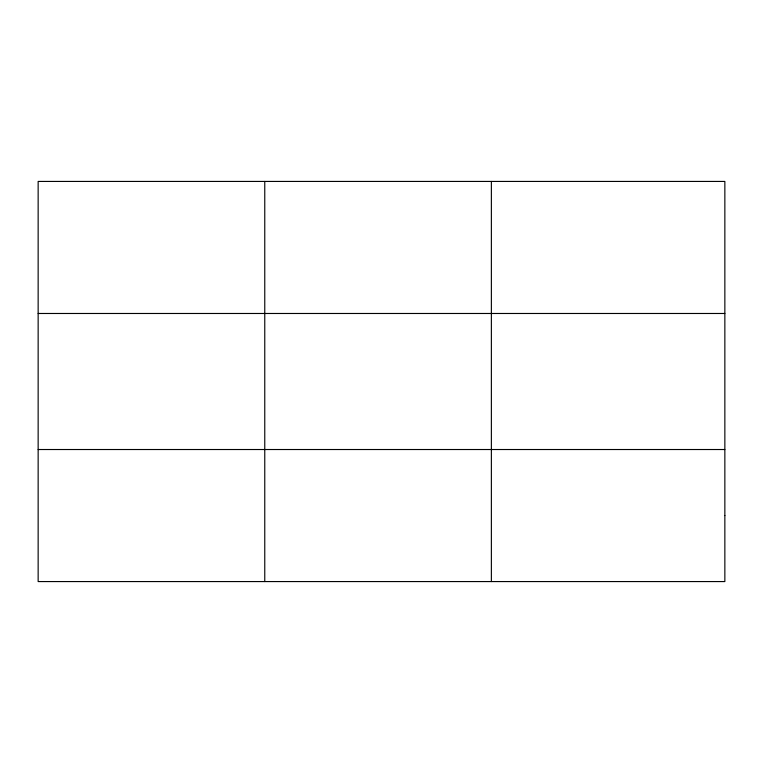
<?xml version="1.0" encoding="UTF-8"?>
<svg xmlns="http://www.w3.org/2000/svg" width="763" height="763" viewBox="0 0 763 763"><rect width="100%" height="100%" fill="white"/><g stroke="black" fill="none" stroke-linecap="round" stroke-linejoin="round"><path stroke-width="1.14" d="M264.761 181.432L264.761 581.568M491.372 181.432L491.372 581.568M38.15 313.479L724.85 313.479M38.15 449.521L724.85 449.521M724.85 515.55L724.85 581.568L38.15 581.568L38.15 181.432L724.85 181.432L724.85 515.55"/></g></svg>
